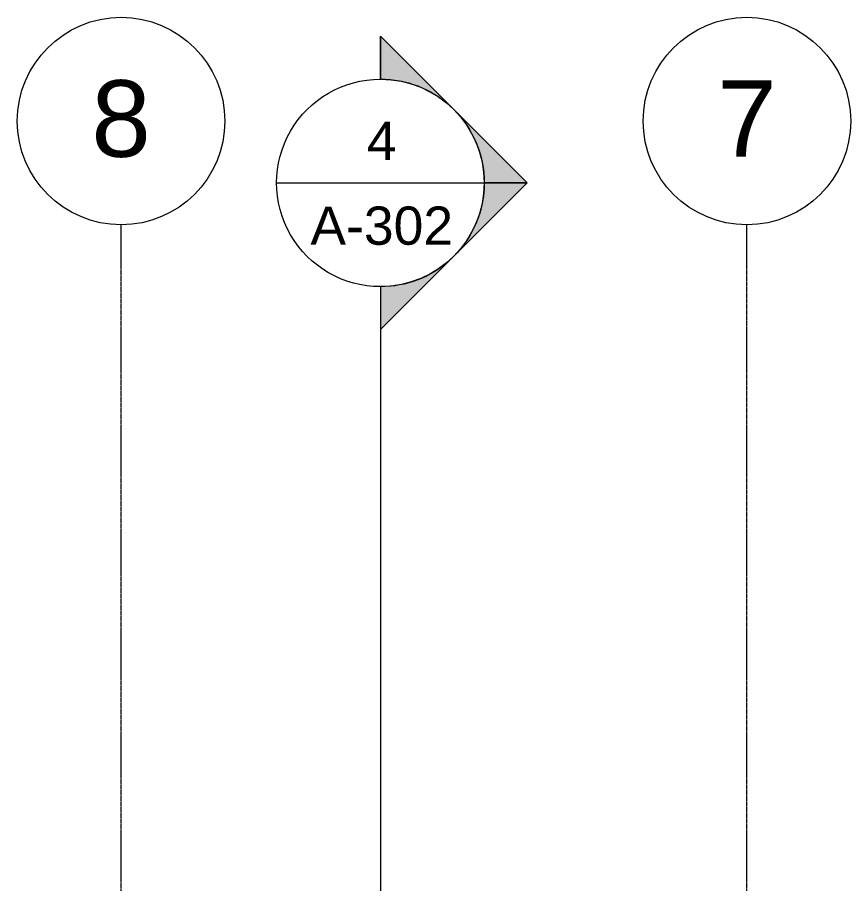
# Model space of a CAD drawing. Header units: inches. Extents: x -27425 to 3657, y -265 to 853.
# Drawn here: x -6015.1 to -5629.6, y 268.9 to 669.8 of the extents above; entities that cross this region are included whole.
import ezdxf

# ---------------------------------------------------------------- set-up
doc = ezdxf.new("R2010")
doc.units = ezdxf.units.IN
doc.header["$MEASUREMENT"] = 0
doc.linetypes.add('Grid Line 1_2_', pattern=[0.8749999999999999, 0.4999999999999999, -0.125, 0.125, -0.125])
for name, color, linetype, lineweight in [('G-ANNO-SYMB', 111, 'Continuous', 9), ('S-GRID', 1, 'Continuous', 9), ('S-GRID-IDEN', 1, 'Continuous', 9)]:
    doc.layers.add(name, color=color, linetype=linetype, lineweight=lineweight)
doc.styles.add('Arial_1', font='arial.ttf', dxfattribs={"height": 35.40718562874248})
doc.styles.add('Arial_2', font='arial.ttf', dxfattribs={"height": 17.70359281437124})

# ---------------------------------------------------------------- blocks, each defined once
blk = doc.blocks.new('Grid - Grid Head - Circle-14747-Section 8')
at = {"layer": 'S-GRID-IDEN'}
blk.add_circle((-22796.39022535241, 621.7647821060497), 48, dxfattribs=at)
blk = doc.blocks.new('Section - Section Head - Filled-1526-Section 8')
at = {"layer": 'G-ANNO-SYMB'}
h = blk.add_hatch(color=256, dxfattribs=at)
edge = h.paths.add_edge_path(flags=0)
edge.add_arc((-25390.89967381899, 593.1570754422742), 48.06247118192713, 89.99999999999989, 132.0783950246226, ccw=False)
edge.add_line((-25390.89967381899, 641.2195466242014), (-25390.89967381899, 661.0393264361825))
edge.add_line((-25390.89967381899, 661.0393264361825), (-25423.10858453226, 628.8304157229086))
h = blk.add_hatch(color=256, dxfattribs=at)
edge = h.paths.add_edge_path(flags=0)
edge.add_line((-25424.84079931594, 627.0982009392283), (-25458.78192481289, 593.1570754422742))
edge.add_line((-25458.78192481289, 593.1570754422742), (-25438.89967381899, 593.157075442274))
edge.add_arc((-25390.89967381899, 593.1570754422735), 48.00000000000296, 135, 179.9999999999995, ccw=False)
h = blk.add_hatch(color=256, dxfattribs=at)
edge = h.paths.add_edge_path(flags=0)
edge.add_arc((-25390.89967381899, 593.157075442274), 47.99999999999977, 180.0000000000001, 224.9999999999984, ccw=False)
edge.add_line((-25438.89967381899, 593.1570754422742), (-25458.78192481289, 593.1570754422743))
edge.add_line((-25458.78192481289, 593.1570754422743), (-25424.84079931594, 559.21594994532))
h = blk.add_hatch(color=256, dxfattribs=at)
edge = h.paths.add_edge_path(flags=0)
edge.add_line((-25423.10858453226, 557.4837351616393), (-25390.89967381899, 525.2748244483652))
edge.add_line((-25390.89967381899, 525.2748244483652), (-25390.89967381899, 545.0946042603463))
edge.add_arc((-25390.89967381899, 593.1570754422737), 48.06247118192778, 227.9216049753765, 270, ccw=False)
for p, q in [((-25458.78192481289, 593.1570754422743), (-25390.89967381899, 661.0393264361825)), ((-25423.10858453226, 628.8304157229086), (-25390.89967381899, 661.0393264361825)), ((-25390.89967381899, 641.157075442274), (-25390.89967381899, 661.0393264361825)), ((-25390.89967381899, 661.0393264361825), (-25390.89967381899, 641.2195466242014)), ((-25458.78192481289, 593.1570754422742), (-25424.84079931594, 627.0982009392283)), ((-25458.78192481289, 593.1570754422743), (-25390.89967381899, 525.2748244483656)), ((-25438.89967381899, 593.157075442274), (-25458.78192481289, 593.1570754422742)), ((-25424.84079931594, 559.21594994532), (-25458.78192481289, 593.1570754422743)), ((-25458.78192481289, 593.1570754422743), (-25438.89967381899, 593.1570754422742)), ((-25390.89967381899, 525.2748244483652), (-25423.10858453226, 557.4837351616393)), ((-25390.89967381899, 545.157075442274), (-25390.89967381899, 525.2748244483656)), ((-25390.89967381899, 545.0946042603463), (-25390.89967381899, 525.2748244483652))]:
    blk.add_line(p, q, dxfattribs=at)
for centre, radius, start, end in [((-25390.89967381899, 593.157075442274), 47.99999999999989, 89.99999999999987, 269.9999999999995), ((-25390.89967381899, 593.1570754422742), 48.06247118192713, 89.99999999999953, 132.0783950246223), ((-25390.89967381899, 593.157075442274), 47.99999999999989, 269.9999999999995, 89.99999999999987), ((-25390.89967381899, 593.1570754422735), 48.00000000000296, 134.9999999999997, 179.9999999999992), ((-25390.89967381899, 593.157075442274), 47.99999999999977, 179.9999999999997, 224.999999999998), ((-25390.89967381899, 593.1570754422737), 48.06247118192778, 227.9216049753762, 269.9999999999996)]:
    blk.add_arc(centre, radius, start, end, dxfattribs=at)

msp = doc.modelspace()

# ---------------------------------------------------------------- linework, layer by layer
at = {"layer": 'G-ANNO-SYMB'}
for p, q in [((-5895.166163118731, 593.1570754422739), (-5799.166163118731, 593.1570754422739)), ((-5847.166163118749, 545.1570754422745), (-5847.166163118749, -54.81696767603199))]:
    msp.add_line(p, q, dxfattribs=at)
at = {"layer": 'S-GRID', "linetype": 'Grid Line 1_2_'}
for p, q in [((-5967.132439806428, -131.9999999999999), (-5967.132439806428, 573.7647821060501)), ((-5677.632439806428, -131.9999999999999), (-5677.632439806428, 573.7647821060501))]:
    msp.add_line(p, q, dxfattribs=at)

# ---------------------------------------------------------------- block references
at = {"layer": 'G-ANNO-SYMB', "extrusion": (0, 0, -1)}
msp.add_blockref('Section - Section Head - Filled-1526-Section 8', (31238.06583693773, 0), dxfattribs=at)
at = {"layer": 'S-GRID-IDEN'}
for p in [(16829.25778554602, 0), (17118.75778554602, 0)]:
    msp.add_blockref('Grid - Grid Head - Circle-14747-Section 8', p, dxfattribs=at)

# ---------------------------------------------------------------- texts
at = {"layer": 'G-ANNO-SYMB', "char_height": 17.70359281437124, "attachment_point": 2, "line_spacing_factor": 0.9385317878468563, "style": 'Arial_2'}
for s, insert, width in [('4', (-5846.551423156856, 621.4953245809785), 16.41599999999998), ('A-302', (-5846.551423156854, 582.2228362023129), 78.62399999999991)]:
    msp.add_mtext(s, dxfattribs=dict(at, insert=insert, width=width))

# ---------------------------------------------------------------- next in the draw order: texts
at = {"layer": 'S-GRID-IDEN', "char_height": 35.40718562874248, "width": 32.83199999999997, "attachment_point": 2, "line_spacing_factor": 0.9385317878468563, "style": 'Arial_1', "bg_fill": 3, "box_fill_scale": 1.25, "bg_fill_color": 0, "bg_fill_transparency": 0}
for s, insert in [('8', (-5967.141667108481, 640.6385190159152)), ('7', (-5677.641667108481, 640.6385190159152))]:
    msp.add_mtext(s, dxfattribs=dict(at, insert=insert))

doc.saveas('drawing.dxf')
